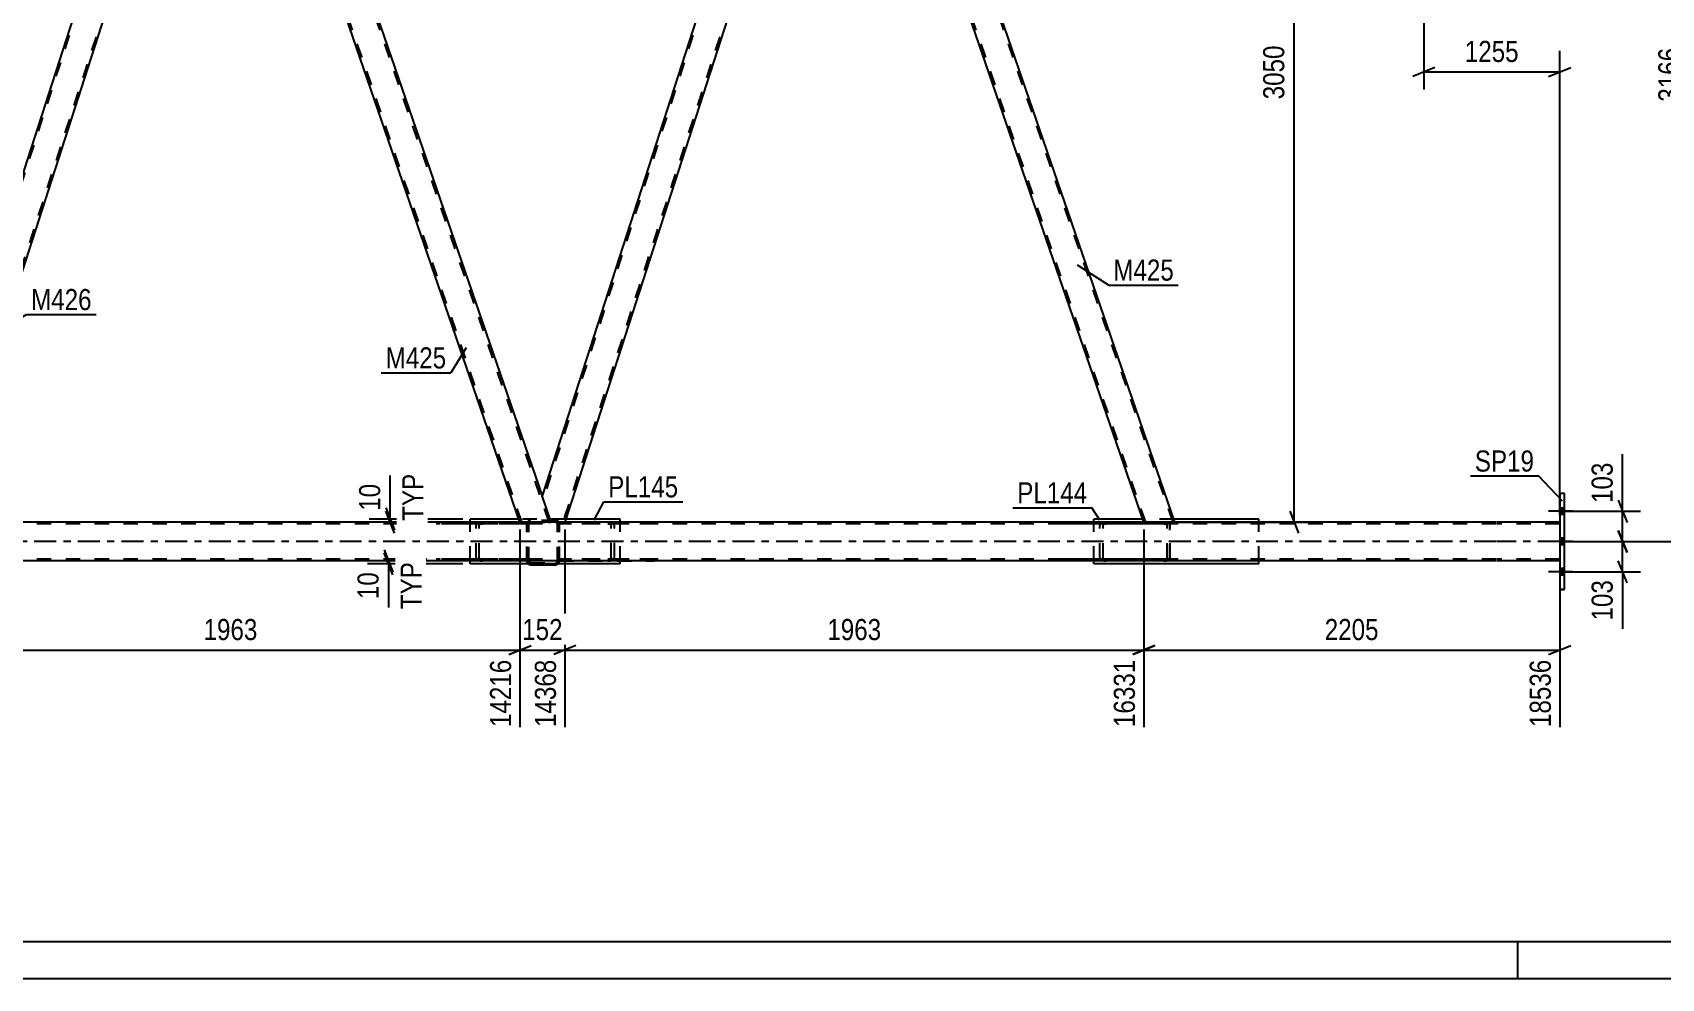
# Model space of a CAD drawing. Header units: millimetres. Extents: x -836 to 353, y -855 to -14.
# Drawn here: x -268.9 to -47.9, y -855.3 to -727 of the extents above; entities that cross this region are included whole.
import ezdxf

# ---------------------------------------------------------------- set-up
doc = ezdxf.new("R2010")
doc.units = ezdxf.units.MM
doc.linetypes.add('DXK_LINE_DOT2', pattern=[3.9198, 1.9599, -1.9599])
doc.linetypes.add('DXK_LINE_DOT3', pattern=[5.9187, 2.979, -0.9799, 0.9799, -0.9799])
doc.styles.add('Arial Narrow', font='ARIALN.TTF', dxfattribs={"height": 0.2})

# ---------------------------------------------------------------- blocks, each defined once
blk = doc.blocks.new('Unknown-570393895-1132')
at = {"color": 5, "linetype": 'Continuous'}
for p, q in [((-831.38, -850.33), (347.62, -850.33)), ((-67.38, -855.33), (-67.38, -850.33)), ((-836.38, -855.33), (352.62, -855.33))]:
    blk.add_line(p, q, dxfattribs=at)
blk = doc.blocks.new('Part-570393895-6573 - 6499')
at = {"color": 7, "linetype": 'DXK_LINE_DOT2'}
for p, q in [((-197.4, -798.7), (-197.39, -793.42)), ((-189.14, -793.42), (-197.39, -793.42)), ((-184.54, -793.66), (-197.39, -793.66)), ((-190.48, -793.46), (-190.81, -793.42)), ((-190.81, -793.66), (-190.65, -793.68)), ((-190.41, -793.81), (-190.38, -793.9)), ((-190.38, -798.22), (-190.38, -793.9)), ((-189.94, -793.9), (-190.01, -793.72)), ((-189.94, -798.22), (-189.94, -793.9)), ((-184.54, -798.46), (-197.4, -798.46)), ((-197.4, -798.7), (-184.54, -798.7)), ((-190.65, -798.44), (-190.81, -798.46)), ((-190.81, -798.7), (-190.48, -798.67)), ((-190.38, -798.22), (-190.41, -798.31)), ((-190.01, -798.41), (-189.94, -798.22))]:
    blk.add_line(p, q, dxfattribs=at)
at = {"color": 2, "linetype": 'Continuous'}
blk.add_line((-184.54, -793.42), (-189.14, -793.42), dxfattribs=at)
at = {"color": 7, "linetype": 'DXK_LINE_DOT2'}
for centre, radius, start, end in [((-190.71, -794.08), 0.406, 41.7863, 80.4144), ((-190.61, -794.26), 0.813, 41.7863, 80.4144), ((-190.71, -798.04), 0.406, 279.5774, 318.2055), ((-190.62, -797.86), 0.813, 279.5774, 318.2055)]:
    blk.add_arc(centre, radius, start, end, dxfattribs=at)
blk = doc.blocks.new('Part-570393895-6551 - 6499')
at = {"color": 2, "linetype": 'Continuous'}
for p, q in [((-244.74, -671.42), (-240.51, -671.42)), ((-240.51, -671.42), (-199.72, -789.89)), ((-202.74, -793.43), (-243.25, -675.74))]:
    blk.add_line(p, q, dxfattribs=at)
at = {"color": 7, "linetype": 'DXK_LINE_DOT2'}
for p, q in [((-243.25, -675.74), (-244.74, -671.42)), ((-202.48, -793.43), (-244.48, -671.42)), ((-198.76, -793.43), (-240.76, -671.42)), ((-198.51, -793.43), (-199.72, -789.89)), ((-202.74, -793.43), (-198.51, -793.43))]:
    blk.add_line(p, q, dxfattribs=at)
blk = doc.blocks.new('Part-570393895-6611 - 6499')
at = {"color": 2, "linetype": 'Continuous'}
for p, q in [((-118.27, -793.03), (-124.89, -793.03)), ((-124.89, -793.43), (-124.89, -793.03)), ((-102.52, -793.03), (-114.04, -793.03)), ((-102.52, -793.43), (-102.52, -793.03)), ((-124.89, -799.11), (-124.89, -798.71)), ((-102.52, -799.11), (-124.89, -799.11)), ((-102.52, -799.11), (-102.52, -798.71))]:
    blk.add_line(p, q, dxfattribs=at)
at = {"color": 7, "linetype": 'DXK_LINE_DOT2'}
for p, q in [((-114.04, -793.03), (-118.27, -793.03)), ((-124.89, -798.67), (-124.89, -793.43)), ((-102.52, -798.67), (-102.52, -793.43)), ((-124.89, -798.71), (-124.89, -798.67)), ((-124.89, -798.71), (-124.89, -798.67)), ((-102.52, -798.71), (-102.52, -798.67)), ((-102.52, -798.71), (-102.52, -798.67))]:
    blk.add_line(p, q, dxfattribs=at)
blk = doc.blocks.new('Part-570393895-6557 - 6499')
at = {"color": 2, "linetype": 'Continuous'}
for p, q in [((-160.13, -671.42), (-155.9, -671.42)), ((-113.9, -793.43), (-155.9, -671.42)), ((-118.13, -793.43), (-158.64, -675.74))]:
    blk.add_line(p, q, dxfattribs=at)
at = {"color": 7, "linetype": 'DXK_LINE_DOT2'}
for p, q in [((-158.64, -675.74), (-160.13, -671.42)), ((-117.87, -793.43), (-159.88, -671.42)), ((-114.15, -793.43), (-156.15, -671.42)), ((-118.13, -793.43), (-113.9, -793.43))]:
    blk.add_line(p, q, dxfattribs=at)
blk = doc.blocks.new('Part-570393895-6580 - 6499')
at = {"color": 2, "linetype": 'Continuous'}
for p, q in [((-246.06, -671.42), (-284.33, -789.89)), ((-244.74, -671.42), (-246.06, -671.42)), ((-244.74, -671.42), (-243.51, -674.99)), ((-243.25, -675.74), (-281.27, -793.43)), ((-243.25, -675.74), (-243.51, -674.99)), ((-283.11, -793.43), (-284.33, -789.89))]:
    blk.add_line(p, q, dxfattribs=at)
at = {"color": 7, "linetype": 'DXK_LINE_DOT2'}
for p, q in [((-245.81, -671.42), (-284.2, -790.27)), ((-243.38, -675.37), (-281.52, -793.43)), ((-243.25, -675.74), (-243.41, -675.28)), ((-281.27, -793.43), (-283.11, -793.43))]:
    blk.add_line(p, q, dxfattribs=at)
blk = doc.blocks.new('Part-570393895-6585 - 6499')
at = {"color": 2, "linetype": 'Continuous'}
for p, q in [((-161.45, -671.42), (-199.72, -789.89)), ((-160.13, -671.42), (-161.45, -671.42)), ((-160.13, -671.42), (-158.9, -674.99)), ((-158.64, -675.74), (-196.66, -793.43)), ((-158.64, -675.74), (-158.9, -674.99)), ((-198.51, -793.43), (-199.72, -789.89))]:
    blk.add_line(p, q, dxfattribs=at)
at = {"color": 7, "linetype": 'DXK_LINE_DOT2'}
for p, q in [((-161.2, -671.42), (-199.59, -790.27)), ((-158.77, -675.37), (-196.92, -793.43)), ((-158.64, -675.74), (-158.8, -675.28)), ((-196.66, -793.43), (-198.51, -793.43))]:
    blk.add_line(p, q, dxfattribs=at)
blk = doc.blocks.new('Part-570393895-6588 - 6499')
at = {"color": 2, "linetype": 'Continuous'}
blk.add_line((-124.89, -793.43), (-129.49, -793.43), dxfattribs=at)
at = {"color": 7, "linetype": 'DXK_LINE_DOT2'}
for p, q in [((-115.39, -793.67), (-129.49, -793.67)), ((-115.39, -793.43), (-124.89, -793.43)), ((-124.02, -793.72), (-124.09, -793.91)), ((-124.09, -798.23), (-124.09, -793.91)), ((-123.65, -793.91), (-123.62, -793.82)), ((-123.65, -798.23), (-123.65, -793.91)), ((-123.22, -793.43), (-123.55, -793.46)), ((-123.39, -793.69), (-123.22, -793.67)), ((-115.06, -793.46), (-115.39, -793.43)), ((-115.39, -793.67), (-115.23, -793.69)), ((-114.78, -793.57), (-115.06, -793.46)), ((-114.99, -793.82), (-114.96, -793.91)), ((-114.96, -798.23), (-114.96, -793.91)), ((-114.61, -793.71), (-114.78, -793.57)), ((-114.61, -798.43), (-114.61, -793.71)), ((-114.6, -793.72), (-114.61, -793.71)), ((-114.56, -793.91), (-114.6, -793.72)), ((-114.56, -798.23), (-114.56, -793.91)), ((-115.39, -798.47), (-129.49, -798.47)), ((-115.39, -798.71), (-129.49, -798.71)), ((-124.09, -798.23), (-124.02, -798.41)), ((-123.62, -798.32), (-123.65, -798.23)), ((-123.55, -798.67), (-123.22, -798.71)), ((-123.22, -798.47), (-123.39, -798.45)), ((-115.23, -798.45), (-115.39, -798.47)), ((-115.39, -798.71), (-115.06, -798.67)), ((-115.06, -798.67), (-114.78, -798.57)), ((-114.96, -798.23), (-114.99, -798.32)), ((-114.78, -798.57), (-114.61, -798.43)), ((-114.61, -798.43), (-114.6, -798.41)), ((-114.6, -798.41), (-114.56, -798.23))]:
    blk.add_line(p, q, dxfattribs=at)
for centre, radius, start, end in [((-123.42, -794.27), 0.813, 99.5774, 138.2055), ((-123.32, -794.09), 0.406, 99.5774, 138.2055), ((-115.29, -794.09), 0.406, 41.7863, 80.4144), ((-123.42, -797.87), 0.813, 221.7863, 260.4144), ((-123.32, -798.05), 0.406, 221.7863, 260.4144), ((-115.29, -798.05), 0.406, 279.5774, 318.2055)]:
    blk.add_arc(centre, radius, start, end, dxfattribs=at)
blk = doc.blocks.new('Part-570393895-6726 - 6499')
at = {"color": 2, "linetype": 'Continuous'}
for p, q in [((-70.33, -793.43), (-771.37, -793.43)), ((-61.71, -793.43), (-70.23, -793.43)), ((-70.33, -798.71), (-771.37, -798.71)), ((-61.71, -798.71), (-70.23, -798.71))]:
    blk.add_line(p, q, dxfattribs=at)
at = {"color": 7, "linetype": 'DXK_LINE_DOT2'}
for p, q in [((-70.33, -793.67), (-771.37, -793.67)), ((-61.71, -793.67), (-70.23, -793.67)), ((-61.71, -793.43), (-61.71, -798.71)), ((-70.33, -798.47), (-771.37, -798.47)), ((-61.71, -798.47), (-70.23, -798.47))]:
    blk.add_line(p, q, dxfattribs=at)
at = {"color": 7, "linetype": 'DXK_LINE_DOT3'}
for p, q in [((-70.33, -796.07), (-771.37, -796.07)), ((-61.71, -796.07), (-70.23, -796.07))]:
    blk.add_line(p, q, dxfattribs=at)
blk = doc.blocks.new('Part-570393895-7149 - 6499')
at = {"color": 7, "linetype": 'DXK_LINE_DOT2'}
for p, q in [((-201.8, -798.73), (-201.79, -793.69)), ((-201.76, -793.5), (-201.79, -793.69)), ((-201.56, -798.73), (-201.55, -793.69)), ((-201.55, -793.69), (-201.54, -793.6)), ((-201.54, -793.6), (-201.48, -793.52)), ((-201.31, -793.21), (-201.5, -793.25)), ((-201.48, -793.52), (-201.41, -793.47)), ((-201.41, -793.47), (-201.31, -793.45)), ((-197.87, -793.21), (-201.31, -793.21)), ((-201.31, -793.45), (-197.87, -793.45)), ((-197.69, -793.25), (-197.87, -793.21)), ((-197.87, -793.45), (-197.78, -793.47)), ((-197.78, -793.47), (-197.71, -793.52)), ((-197.71, -793.52), (-197.65, -793.6)), ((-197.65, -793.6), (-197.63, -793.69)), ((-197.64, -798.73), (-197.63, -793.69)), ((-197.39, -793.69), (-197.43, -793.51)), ((-197.4, -798.73), (-197.39, -793.69)), ((-201.8, -798.73), (-201.76, -798.91)), ((-201.54, -798.82), (-201.56, -798.73)), ((-201.49, -798.9), (-201.54, -798.82)), ((-201.41, -798.95), (-201.49, -798.9)), ((-201.32, -798.97), (-201.41, -798.95)), ((-201.32, -798.97), (-197.88, -798.97)), ((-197.78, -798.95), (-197.88, -798.97)), ((-197.71, -798.9), (-197.78, -798.95)), ((-197.65, -798.82), (-197.71, -798.9)), ((-197.64, -798.73), (-197.65, -798.82)), ((-197.43, -798.91), (-197.4, -798.73))]:
    blk.add_line(p, q, dxfattribs=at)
at = {"color": 2, "linetype": 'Continuous'}
for p, q in [((-201.5, -799.17), (-201.32, -799.21)), ((-201.32, -799.21), (-197.88, -799.21)), ((-197.88, -799.21), (-197.69, -799.17))]:
    blk.add_line(p, q, dxfattribs=at)
at = {"color": 7, "linetype": 'DXK_LINE_DOT2'}
for centre, start, end in [((-201.31, -793.69), 112.4943, 157.4943), ((-197.87, -793.69), 22.4943, 67.4943), ((-201.32, -798.73), 202.4943, 232.2226), ((-197.88, -798.73), 307.7901, 337.4943)]:
    blk.add_arc(centre, 0.48, start, end, dxfattribs=at)
at = {"color": 2, "linetype": 'Continuous'}
for centre, start, end in [((-201.32, -798.73), 232.2226, 247.4943), ((-197.88, -798.73), 292.4943, 307.7901)]:
    blk.add_arc(centre, 0.48, start, end, dxfattribs=at)
blk = doc.blocks.new('Part-570393895-6882 - 6499')
at = {"color": 2, "linetype": 'Continuous'}
for p, q in [((-202.88, -793.02), (-209.5, -793.02)), ((-209.5, -793.43), (-209.5, -793.02)), ((-189.14, -793.02), (-196.53, -793.02)), ((-189.14, -793.43), (-189.14, -793.02)), ((-209.5, -799.1), (-209.5, -798.71)), ((-189.14, -799.1), (-209.5, -799.1)), ((-189.14, -799.1), (-189.14, -798.71))]:
    blk.add_line(p, q, dxfattribs=at)
at = {"color": 7, "linetype": 'DXK_LINE_DOT2'}
for p, q in [((-196.53, -793.02), (-202.88, -793.02)), ((-209.5, -798.67), (-209.5, -793.43)), ((-189.14, -798.67), (-189.14, -793.43)), ((-209.5, -798.71), (-209.5, -798.67)), ((-209.5, -798.71), (-209.5, -798.67)), ((-189.14, -798.71), (-189.14, -798.67)), ((-189.14, -798.71), (-189.14, -798.67))]:
    blk.add_line(p, q, dxfattribs=at)
blk = doc.blocks.new('Bolt-570393895-6922 - 6499')
at = {"linetype": 'Continuous'}
for points in [[(-61.07, -792.41), (-61.07, -791.53), (-61.71, -791.53), (-61.71, -792.41)], [(-61.07, -792.41), (-61.07, -791.53), (-61.71, -791.53), (-61.71, -792.41)], [(-61.07, -792.41), (-61.07, -791.53), (-61.71, -791.53), (-61.71, -792.41)], [(-61.07, -796.51), (-61.07, -795.63), (-61.71, -795.63), (-61.71, -796.51)], [(-61.07, -796.51), (-61.07, -795.63), (-61.71, -795.63), (-61.71, -796.51)], [(-61.07, -800.61), (-61.07, -799.73), (-61.71, -799.73), (-61.71, -800.61)], [(-61.07, -800.61), (-61.07, -799.73), (-61.71, -799.73), (-61.71, -800.61)], [(-61.07, -800.61), (-61.07, -799.73), (-61.71, -799.73), (-61.71, -800.61)]]:
    blk.add_hatch(color=1, dxfattribs=at).paths.add_polyline_path(points)
at = {"color": 1, "linetype": 'Continuous'}
for p, q in [((-59.91, -791.97), (-63.23, -791.97)), ((-59.91, -791.97), (-63.23, -791.97)), ((-59.91, -791.97), (-63.23, -791.97)), ((-61.07, -791.53), (-61.71, -791.53)), ((-61.07, -791.53), (-61.71, -791.53)), ((-61.07, -791.53), (-61.71, -791.53)), ((-61.07, -792.41), (-61.71, -792.41)), ((-61.07, -792.41), (-61.71, -792.41)), ((-61.07, -792.41), (-61.71, -792.41)), ((-59.91, -796.07), (-63.23, -796.07)), ((-59.91, -796.07), (-63.23, -796.07)), ((-61.07, -795.63), (-61.71, -795.63)), ((-61.07, -795.63), (-61.71, -795.63)), ((-61.07, -796.51), (-61.71, -796.51)), ((-61.07, -796.51), (-61.71, -796.51)), ((-61.07, -799.73), (-61.71, -799.73)), ((-61.07, -799.73), (-61.71, -799.73)), ((-61.07, -799.73), (-61.71, -799.73)), ((-59.91, -800.17), (-63.23, -800.17)), ((-59.91, -800.17), (-63.23, -800.17)), ((-59.91, -800.17), (-63.23, -800.17)), ((-61.07, -800.61), (-61.71, -800.61)), ((-61.07, -800.61), (-61.71, -800.61)), ((-61.07, -800.61), (-61.71, -800.61))]:
    blk.add_line(p, q, dxfattribs=at)
blk = doc.blocks.new('Part-570393895-6946 - 6499')
at = {"color": 2, "linetype": 'Continuous'}
blk.add_line((-209.5, -793.43), (-214.1, -793.43), dxfattribs=at)
at = {"color": 7, "linetype": 'DXK_LINE_DOT2'}
for p, q in [((-201.79, -793.67), (-214.1, -793.67)), ((-201.79, -793.43), (-209.5, -793.43)), ((-208.63, -793.72), (-208.7, -793.91)), ((-208.7, -798.23), (-208.7, -793.91)), ((-208.26, -793.91), (-208.23, -793.82)), ((-208.26, -798.23), (-208.26, -793.91)), ((-207.83, -793.43), (-208.16, -793.46)), ((-207.99, -793.69), (-207.83, -793.67)), ((-201.8, -798.71), (-201.79, -793.43)), ((-201.8, -798.47), (-214.1, -798.47)), ((-201.8, -798.71), (-214.1, -798.71)), ((-208.7, -798.23), (-208.63, -798.41)), ((-208.23, -798.32), (-208.26, -798.23)), ((-208.16, -798.67), (-207.83, -798.71)), ((-207.83, -798.47), (-207.99, -798.45))]:
    blk.add_line(p, q, dxfattribs=at)
for centre, radius, start, end in [((-208.03, -794.27), 0.813, 99.5774, 138.2055), ((-207.93, -794.09), 0.406, 99.5774, 138.2055), ((-208.03, -797.87), 0.813, 221.7863, 260.4144), ((-207.93, -798.05), 0.406, 221.7863, 260.4144)]:
    blk.add_arc(centre, radius, start, end, dxfattribs=at)
blk = doc.blocks.new('Part-570393895-6991 - 6499')
at = {"color": 2, "linetype": 'Continuous'}
for p, q in [((-61.07, -789.57), (-61.71, -789.57)), ((-61.71, -789.57), (-61.71, -802.57)), ((-61.07, -802.57), (-61.07, -789.57)), ((-61.71, -802.57), (-61.07, -802.57))]:
    blk.add_line(p, q, dxfattribs=at)
at = {"color": 7, "linetype": 'DXK_LINE_DOT2'}
for p, q in [((-61.07, -789.57), (-61.71, -789.57)), ((-61.07, -802.57), (-61.71, -802.57))]:
    blk.add_line(p, q, dxfattribs=at)
blk = doc.blocks.new('StraightDimension-570393895-7981 - 6499')
at = {"color": 7, "linetype": 'Continuous'}
for p, q in [((-78.49, -669.42), (-41.72, -669.42)), ((-43.52, -670.92), (-44.72, -667.92)), ((-44.12, -796.07), (-44.12, -669.42)), ((-44.72, -794.57), (-43.52, -797.57)), ((-60.07, -796.07), (-41.72, -796.07))]:
    blk.add_line(p, q, dxfattribs=at)
at = {"color": 0}
blk.add_wipeout([(-44.87, -728.49), (-49.07, -728.49), (-49.07, -737), (-44.87, -737)], dxfattribs=at)
at = {"color": 3, "style": 'Arial Narrow'}
blk.add_text('3166', height=2.863, rotation=90.0002, dxfattribs=at).set_placement((-45.47, -736.4))
blk = doc.blocks.new('StraightDimension-570393895-28370 - 6499')
at = {"color": 7, "linetype": 'Continuous'}
for p, q in [((-118.13, -794.43), (-118.13, -821.23)), ((-61.71, -799.71), (-61.71, -821.23)), ((-116.63, -810.19), (-119.63, -811.39)), ((-118.13, -810.79), (-61.71, -810.79)), ((-63.21, -811.39), (-60.21, -810.19))]:
    blk.add_line(p, q, dxfattribs=at)
at = {"color": 0}
blk.add_wipeout([(-85.66, -810.04), (-85.66, -805.84), (-94.18, -805.84), (-94.18, -810.04)], dxfattribs=at)
at = {"color": 0, "linetype": 'Continuous'}
blk.add_wipeout([(-62.31, -811.49), (-66.51, -811.49), (-66.51, -821.83), (-62.31, -821.83)], dxfattribs=at)
at = {"color": 3, "style": 'Arial Narrow'}
blk.add_text('2205', height=2.863, dxfattribs=at).set_placement((-93.58, -809.44))
at = {"color": 3, "linetype": 'Continuous', "style": 'Arial Narrow'}
blk.add_text('18536', height=2.863, rotation=90.0002, dxfattribs=at).set_placement((-62.91, -821.23))
blk = doc.blocks.new('StraightDimension-570393895-28371 - 6499')
at = {"color": 7, "linetype": 'Continuous'}
for p, q in [((-196.66, -794.43), (-196.66, -821.23)), ((-118.13, -794.43), (-118.13, -821.23)), ((-195.16, -810.19), (-198.16, -811.39)), ((-196.66, -810.79), (-118.13, -810.79)), ((-119.63, -811.39), (-116.63, -810.19))]:
    blk.add_line(p, q, dxfattribs=at)
at = {"color": 0}
blk.add_wipeout([(-153.14, -810.04), (-153.14, -805.84), (-161.65, -805.84), (-161.65, -810.04)], dxfattribs=at)
at = {"color": 0, "linetype": 'Continuous'}
blk.add_wipeout([(-118.73, -811.49), (-122.93, -811.49), (-122.93, -821.83), (-118.73, -821.83)], dxfattribs=at)
at = {"color": 3, "style": 'Arial Narrow'}
blk.add_text('1963', height=2.863, dxfattribs=at).set_placement((-161.05, -809.44))
at = {"color": 3, "linetype": 'Continuous', "style": 'Arial Narrow'}
blk.add_text('16331', height=2.863, rotation=90.0002, dxfattribs=at).set_placement((-119.33, -821.23))
blk = doc.blocks.new('StraightDimension-570393895-7673 - 6499')
at = {"color": 7, "linetype": 'Continuous'}
for p, q in [((-210.5, -793.02), (-223.2, -793.02)), ((-220.95, -791.52), (-219.75, -794.52)), ((-219.75, -794.93), (-220.95, -791.93)), ((-220.35, -793.43), (-220.35, -793.02)), ((-210.5, -793.43), (-223.2, -793.43))]:
    blk.add_line(p, q, dxfattribs=at)
at = {"color": 0}
blk.add_wipeout([(-221.1, -787.64), (-225.3, -787.64), (-225.3, -792.5), (-221.1, -792.5)], dxfattribs=at)
at = {"color": 7, "linetype": 'Continuous'}
blk.add_line((-220.35, -793.02), (-220.35, -787.11), dxfattribs=at)
at = {"color": 3, "style": 'Arial Narrow'}
blk.add_text('10', height=2.863, rotation=90.0002, dxfattribs=at).set_placement((-221.7, -791.9))
at = {"color": 0, "linetype": 'Continuous'}
blk.add_wipeout([(-215.25, -786.27), (-219.45, -786.27), (-219.45, -793.86), (-215.25, -793.86)], dxfattribs=at)
at = {"color": 7, "linetype": 'Continuous'}
blk.add_line((-220.35, -793.02), (-220.35, -787.11), dxfattribs=at)
at = {"color": 3, "linetype": 'Continuous', "style": 'Arial Narrow'}
blk.add_text('TYP', height=2.863, rotation=90.0002, dxfattribs=at).set_placement((-215.85, -793.26))
blk = doc.blocks.new('StraightDimension-570393895-8240 - 6499')
at = {"color": 7, "linetype": 'Continuous'}
for p, q in [((-135.06, -671.42), (-95.32, -671.42)), ((-97.12, -672.92), (-98.32, -669.92)), ((-97.72, -793.43), (-97.72, -671.42)), ((-98.32, -791.93), (-97.12, -794.93)), ((-127.23, -793.43), (-95.32, -793.43))]:
    blk.add_line(p, q, dxfattribs=at)
at = {"color": 0}
blk.add_wipeout([(-98.47, -728.17), (-102.67, -728.17), (-102.67, -736.68), (-98.47, -736.68)], dxfattribs=at)
at = {"color": 3, "style": 'Arial Narrow'}
blk.add_text('3050', height=2.863, rotation=90.0002, dxfattribs=at).set_placement((-99.07, -736.08))
blk = doc.blocks.new('StraightDimension-570393895-17233 - 6499')
at = {"color": 7, "linetype": 'Continuous'}
for p, q in [((-53.77, -794.57), (-52.57, -797.57)), ((-61.47, -796.07), (-50.77, -796.07)), ((-53.17, -800.17), (-53.17, -796.07)), ((-52.57, -801.67), (-53.77, -798.67)), ((-61.47, -800.17), (-50.77, -800.17))]:
    blk.add_line(p, q, dxfattribs=at)
at = {"color": 0}
blk.add_wipeout([(-53.92, -800.69), (-58.12, -800.69), (-58.12, -807.38), (-53.92, -807.38)], dxfattribs=at)
at = {"color": 7, "linetype": 'Continuous'}
blk.add_line((-53.17, -800.17), (-53.17, -807.9), dxfattribs=at)
blk.add_line((-53.17, -800.17), (-53.17, -807.9), dxfattribs=at)
at = {"color": 3, "style": 'Arial Narrow'}
blk.add_text('103', height=2.863, rotation=90.0002, dxfattribs=at).set_placement((-54.52, -806.78))
blk = doc.blocks.new('StraightDimension-570393895-17235 - 6499')
at = {"color": 7, "linetype": 'Continuous'}
for p, q in [((-53.77, -790.47), (-52.57, -793.47)), ((-61.47, -791.97), (-50.77, -791.97)), ((-53.17, -796.07), (-53.17, -791.97)), ((-52.57, -797.57), (-53.77, -794.57)), ((-61.47, -796.07), (-50.77, -796.07))]:
    blk.add_line(p, q, dxfattribs=at)
at = {"color": 0}
blk.add_wipeout([(-53.92, -784.76), (-58.12, -784.76), (-58.12, -791.44), (-53.92, -791.44)], dxfattribs=at)
at = {"color": 7, "linetype": 'Continuous'}
blk.add_line((-53.17, -791.97), (-53.17, -784.23), dxfattribs=at)
blk.add_line((-53.17, -791.97), (-53.17, -784.23), dxfattribs=at)
at = {"color": 3, "style": 'Arial Narrow'}
blk.add_text('103', height=2.863, rotation=90.0002, dxfattribs=at).set_placement((-54.52, -790.84))
blk = doc.blocks.new('StraightDimension-570393895-25332 - 6499')
at = {"color": 7, "linetype": 'Continuous'}
for p, q in [((-80.13, -672.42), (-80.13, -734.77)), ((-61.71, -792.43), (-61.71, -729.52)), ((-78.63, -731.77), (-81.63, -732.97)), ((-80.13, -732.37), (-61.71, -732.37)), ((-63.21, -732.97), (-60.21, -731.77))]:
    blk.add_line(p, q, dxfattribs=at)
at = {"color": 0}
blk.add_wipeout([(-66.67, -731.62), (-66.67, -727.42), (-75.18, -727.42), (-75.18, -731.62)], dxfattribs=at)
at = {"color": 3, "style": 'Arial Narrow'}
blk.add_text('1255', height=2.863, dxfattribs=at).set_placement((-74.58, -731.02))
blk = doc.blocks.new('StraightDimension-570393895-25348 - 6499')
at = {"color": 7, "linetype": 'Continuous'}
for p, q in [((-221.17, -797.21), (-219.97, -800.21)), ((-219.97, -800.6), (-221.17, -797.6)), ((-210.5, -798.71), (-223.42, -798.71)), ((-210.5, -799.1), (-223.42, -799.1)), ((-220.57, -799.1), (-220.57, -798.71))]:
    blk.add_line(p, q, dxfattribs=at)
at = {"color": 0}
blk.add_wipeout([(-221.32, -799.63), (-225.52, -799.63), (-225.52, -804.48), (-221.32, -804.48)], dxfattribs=at)
at = {"color": 7, "linetype": 'Continuous'}
blk.add_line((-220.57, -799.1), (-220.57, -805.01), dxfattribs=at)
at = {"color": 3, "style": 'Arial Narrow'}
blk.add_text('10', height=2.863, rotation=90.0002, dxfattribs=at).set_placement((-221.92, -803.88))
at = {"color": 0, "linetype": 'Continuous'}
blk.add_wipeout([(-215.47, -798.26), (-219.67, -798.26), (-219.67, -805.85), (-215.47, -805.85)], dxfattribs=at)
at = {"color": 7, "linetype": 'Continuous'}
blk.add_line((-220.57, -799.1), (-220.57, -805.01), dxfattribs=at)
at = {"color": 3, "linetype": 'Continuous', "style": 'Arial Narrow'}
blk.add_text('TYP', height=2.863, rotation=90.0002, dxfattribs=at).set_placement((-216.07, -805.25))
blk = doc.blocks.new('StraightDimension-570393895-28372 - 6499')
at = {"color": 7, "linetype": 'Continuous'}
for p, q in [((-202.74, -794.43), (-202.74, -821.23)), ((-196.66, -794.43), (-196.66, -821.23)), ((-204.24, -811.39), (-201.24, -810.19)), ((-202.74, -810.79), (-196.66, -810.79)), ((-195.16, -810.19), (-198.16, -811.39))]:
    blk.add_line(p, q, dxfattribs=at)
at = {"color": 0}
blk.add_wipeout([(-196.36, -810.04), (-196.36, -805.84), (-203.04, -805.84), (-203.04, -810.04)], dxfattribs=at)
at = {"color": 0, "linetype": 'Continuous'}
blk.add_wipeout([(-197.26, -811.49), (-201.46, -811.49), (-201.46, -821.83), (-197.26, -821.83)], dxfattribs=at)
at = {"color": 3, "style": 'Arial Narrow'}
blk.add_text('152', height=2.863, dxfattribs=at).set_placement((-202.44, -809.44))
at = {"color": 3, "linetype": 'Continuous', "style": 'Arial Narrow'}
blk.add_text('14368', height=2.863, rotation=90.0002, dxfattribs=at).set_placement((-197.86, -821.23))
blk = doc.blocks.new('StraightDimension-570393895-28373 - 6499')
at = {"color": 7, "linetype": 'Continuous'}
for p, q in [((-281.27, -794.43), (-281.27, -821.23)), ((-202.74, -794.43), (-202.74, -821.23)), ((-279.77, -810.19), (-282.77, -811.39)), ((-281.27, -810.79), (-202.74, -810.79)), ((-204.24, -811.39), (-201.24, -810.19))]:
    blk.add_line(p, q, dxfattribs=at)
at = {"color": 0}
blk.add_wipeout([(-237.75, -810.04), (-237.75, -805.84), (-246.26, -805.84), (-246.26, -810.04)], dxfattribs=at)
at = {"color": 0, "linetype": 'Continuous'}
blk.add_wipeout([(-203.34, -811.49), (-207.54, -811.49), (-207.54, -821.83), (-203.34, -821.83)], dxfattribs=at)
at = {"color": 3, "style": 'Arial Narrow'}
blk.add_text('1963', height=2.863, dxfattribs=at).set_placement((-245.66, -809.44))
at = {"color": 3, "linetype": 'Continuous', "style": 'Arial Narrow'}
blk.add_text('14216', height=2.863, rotation=90.0002, dxfattribs=at).set_placement((-203.94, -821.23))
blk = doc.blocks.new('Mark-570393895-6547 - 6499')
at = {"color": 0}
blk.add_wipeout([(-212.73, -772.59), (-212.73, -769.59), (-220.96, -769.59), (-220.96, -772.59)], dxfattribs=at)
blk.add_wipeout([(-212.73, -772.59), (-212.73, -769.59), (-220.96, -769.59), (-220.96, -772.59)], dxfattribs=at)
at = {"color": 30, "linetype": 'Continuous'}
for p in [(-210.02, -769.79), (-221.56, -773.19)]:
    blk.add_line(p, (-212.13, -773.19), dxfattribs=at)
at = {"color": 3, "style": 'Arial Narrow'}
blk.add_text('M425', height=2.863, dxfattribs=at).set_placement((-220.96, -772.59))
blk = doc.blocks.new('Mark-570393895-6553 - 6499')
at = {"color": 0}
blk.add_wipeout([(-114.04, -760.68), (-114.04, -757.68), (-122.26, -757.68), (-122.26, -760.68)], dxfattribs=at)
blk.add_wipeout([(-114.04, -760.68), (-114.04, -757.68), (-122.26, -757.68), (-122.26, -760.68)], dxfattribs=at)
at = {"color": 30, "linetype": 'Continuous'}
for p, q in [((-127.17, -758.55), (-122.86, -761.28)), ((-122.86, -761.28), (-113.44, -761.28))]:
    blk.add_line(p, q, dxfattribs=at)
at = {"color": 3, "style": 'Arial Narrow'}
blk.add_text('M425', height=2.863, dxfattribs=at).set_placement((-122.26, -760.68))
blk = doc.blocks.new('Mark-570393895-6576 - 6499')
at = {"color": 0}
blk.add_wipeout([(-260.84, -764.68), (-260.84, -761.68), (-269.06, -761.68), (-269.06, -764.68)], dxfattribs=at)
blk.add_wipeout([(-260.84, -764.68), (-260.84, -761.68), (-269.06, -761.68), (-269.06, -764.68)], dxfattribs=at)
at = {"color": 30, "linetype": 'Continuous'}
for p, q in [((-274.86, -768.28), (-269.66, -765.28)), ((-269.66, -765.28), (-260.24, -765.28))]:
    blk.add_line(p, q, dxfattribs=at)
at = {"color": 3, "style": 'Arial Narrow'}
blk.add_text('M426', height=2.863, dxfattribs=at).set_placement((-269.06, -764.68))
blk = doc.blocks.new('Mark-570393895-6607 - 6499')
at = {"color": 0}
blk.add_wipeout([(-125.79, -790.89), (-125.79, -787.89), (-135.29, -787.89), (-135.29, -790.89)], dxfattribs=at)
blk.add_wipeout([(-125.79, -790.89), (-125.79, -787.89), (-135.29, -787.89), (-135.29, -790.89)], dxfattribs=at)
at = {"color": 30, "linetype": 'Continuous'}
for p in [(-135.89, -791.49), (-124.1, -793.19)]:
    blk.add_line(p, (-125.19, -791.49), dxfattribs=at)
at = {"color": 3, "style": 'Arial Narrow'}
blk.add_text('PL144', height=2.863, dxfattribs=at).set_placement((-135.29, -790.89))
blk = doc.blocks.new('Mark-570393895-6878 - 6499')
at = {"color": 0}
blk.add_wipeout([(-181.26, -790.08), (-181.26, -787.08), (-190.77, -787.08), (-190.77, -790.08)], dxfattribs=at)
blk.add_wipeout([(-181.26, -790.08), (-181.26, -787.08), (-190.77, -787.08), (-190.77, -790.08)], dxfattribs=at)
at = {"color": 30, "linetype": 'Continuous'}
for p, q in [((-192.7, -793.18), (-191.37, -790.68)), ((-191.37, -790.68), (-180.66, -790.68))]:
    blk.add_line(p, q, dxfattribs=at)
at = {"color": 3, "style": 'Arial Narrow'}
blk.add_text('PL145', height=2.863, dxfattribs=at).set_placement((-190.77, -790.08))
blk = doc.blocks.new('Mark-570393895-6987 - 6499')
at = {"color": 0}
blk.add_wipeout([(-65.18, -786.58), (-65.18, -783.58), (-73.22, -783.58), (-73.22, -786.58)], dxfattribs=at)
blk.add_wipeout([(-65.18, -786.58), (-65.18, -783.58), (-73.22, -783.58), (-73.22, -786.58)], dxfattribs=at)
at = {"color": 30, "linetype": 'Continuous'}
for p in [(-73.82, -787.18), (-61.35, -790.61)]:
    blk.add_line(p, (-64.58, -787.18), dxfattribs=at)
at = {"color": 3, "style": 'Arial Narrow'}
blk.add_text('SP19', height=2.863, dxfattribs=at).set_placement((-73.22, -786.58))

msp = doc.modelspace()

# ---------------------------------------------------------------- block references
for name in ['Unknown-570393895-1132', 'Part-570393895-6580 - 6499', 'Part-570393895-6551 - 6499', 'Part-570393895-6585 - 6499', 'Part-570393895-6557 - 6499', 'Part-570393895-6991 - 6499', 'Part-570393895-6882 - 6499', 'Part-570393895-6611 - 6499', 'Bolt-570393895-6922 - 6499', 'Part-570393895-6726 - 6499', 'Part-570393895-6946 - 6499', 'Part-570393895-7149 - 6499', 'Part-570393895-6573 - 6499', 'Part-570393895-6588 - 6499']:
    msp.add_blockref(name, (0, 0))

# ---------------------------------------------------------------- next in the draw order: block references
for name in ['StraightDimension-570393895-7981 - 6499', 'Mark-570393895-6576 - 6499', 'Mark-570393895-6547 - 6499', 'StraightDimension-570393895-7673 - 6499', 'Mark-570393895-6878 - 6499', 'StraightDimension-570393895-25348 - 6499']:
    msp.add_blockref(name, (0, 0))

# ---------------------------------------------------------------- next in the draw order: block references
msp.add_blockref('StraightDimension-570393895-28370 - 6499', (0, 0))

# ---------------------------------------------------------------- next in the draw order: block references
for name in ['StraightDimension-570393895-28371 - 6499', 'StraightDimension-570393895-17233 - 6499']:
    msp.add_blockref(name, (0, 0))

# ---------------------------------------------------------------- next in the draw order: block references
for name in ['StraightDimension-570393895-8240 - 6499', 'StraightDimension-570393895-17235 - 6499', 'StraightDimension-570393895-28372 - 6499']:
    msp.add_blockref(name, (0, 0))

# ---------------------------------------------------------------- next in the draw order: block references
for name in ['StraightDimension-570393895-25332 - 6499', 'Mark-570393895-6553 - 6499', 'Mark-570393895-6607 - 6499', 'StraightDimension-570393895-28373 - 6499']:
    msp.add_blockref(name, (0, 0))

# ---------------------------------------------------------------- next in the draw order: block references
msp.add_blockref('Mark-570393895-6987 - 6499', (0, 0))

doc.saveas('drawing.dxf')
